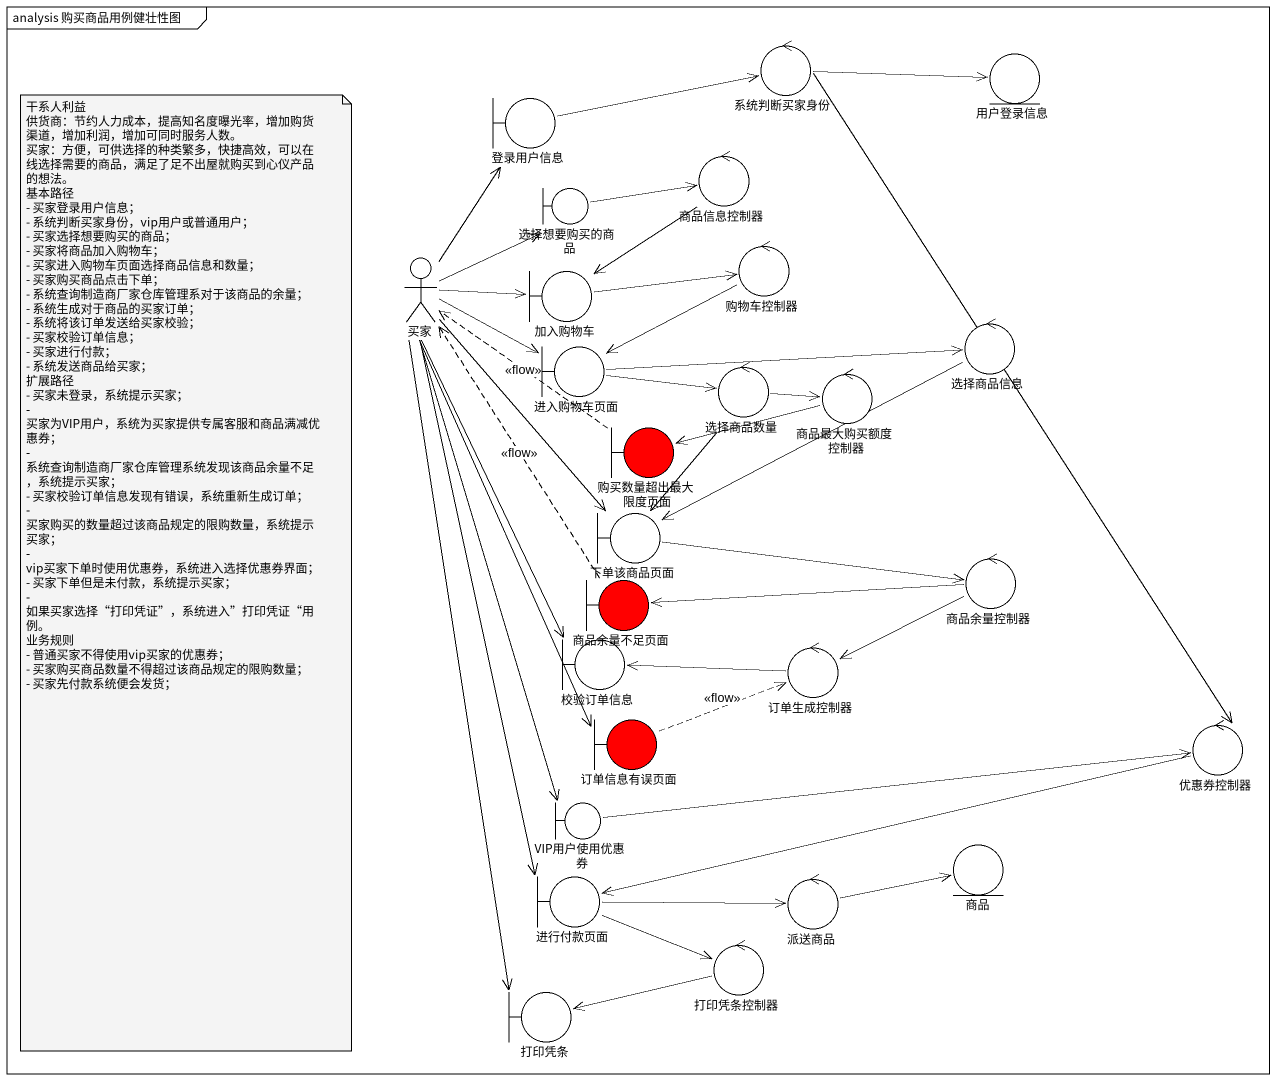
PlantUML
@startuml
mainframe analysis 购买商品用例健壮性图
control 系统判断买家身份
entity 用户登录信息
boundary 登录用户信息
control 商品信息控制器
boundary 选择想要购买的商品
actor 买家
boundary 加入购物车
control 购物车控制器
control 选择商品信息
boundary 进入购物车页面
control 选择商品数量
control 商品最大购买额度控制器
boundary 购买数量超出最大限度页面 #FF0000
boundary 下单该商品页面
boundary 商品余量不足页面 #FF0000
control 商品余量控制器
boundary 校验订单信息
control 订单生成控制器
boundary 订单信息有误页面 #FF0000
control 优惠券控制器
boundary VIP用户使用优惠券
entity 商品
boundary 进行付款页面
control 派送商品
control 打印凭条控制器
boundary 打印凭条
系统判断买家身份 -right-> 用户登录信息
系统判断买家身份 --> 优惠券控制器
登录用户信息 -right-> 系统判断买家身份
商品信息控制器 --> 加入购物车
选择想要购买的商品 -right-> 商品信息控制器
买家 -up-> 登录用户信息
买家 -up-> 选择想要购买的商品
买家 -right-> 加入购物车
买家 -right-> 进入购物车页面
买家 --> 下单该商品页面
买家 --> 校验订单信息
买家 --> 订单信息有误页面
买家 --> VIP用户使用优惠券
买家 --> 进行付款页面
买家 --> 打印凭条
加入购物车 -right-> 购物车控制器
购物车控制器 -left-> 进入购物车页面
选择商品信息 -left-> 下单该商品页面
进入购物车页面 -right-> 选择商品信息
进入购物车页面 -right-> 选择商品数量
选择商品数量 -right-> 商品最大购买额度控制器
选择商品数量 --> 下单该商品页面
商品最大购买额度控制器 -left-> 购买数量超出最大限度页面
购买数量超出最大限度页面 .left.> 买家 : <<flow>>
下单该商品页面 -right-> 商品余量控制器
商品余量不足页面 .up.> 买家 : <<flow>>
商品余量控制器 -left-> 商品余量不足页面
商品余量控制器 -left-> 订单生成控制器
订单生成控制器 -left-> 校验订单信息
订单信息有误页面 .right.> 订单生成控制器 : <<flow>>
优惠券控制器 -left-> 进行付款页面
VIP用户使用优惠券 -right-> 优惠券控制器
进行付款页面 -right-> 派送商品
进行付款页面 -right-> 打印凭条控制器
派送商品 -right-> 商品
打印凭条控制器 -left-> 打印凭条
note as N1
  干系人利益
  供货商：节约人力成本，提高知名度曝光率，增加购货渠道，增加利润，增加可同时服务人数。
  买家：方便，可供选择的种类繁多，快捷高效，可以在线选择需要的商品，满足了足不出屋就购买到心仪产品的想法。
  基本路径
  - 买家登录用户信息；
  - 系统判断买家身份，vip用户或普通用户；
  - 买家选择想要购买的商品；
  - 买家将商品加入购物车；
  - 买家进入购物车页面选择商品信息和数量；
  - 买家购买商品点击下单；
  - 系统查询制造商厂家仓库管理系对于该商品的余量；
  - 系统生成对于商品的买家订单；
  - 系统将该订单发送给买家校验；
  - 买家校验订单信息；
  - 买家进行付款；
  - 系统发送商品给买家；
  扩展路径
  - 买家未登录，系统提示买家；
  - 买家为VIP用户，系统为买家提供专属客服和商品满减优惠券；
  - 系统查询制造商厂家仓库管理系统发现该商品余量不足，系统提示买家；
  - 买家校验订单信息发现有错误，系统重新生成订单；
  - 买家购买的数量超过该商品规定的限购数量，系统提示买家；
  - vip买家下单时使用优惠券，系统进入选择优惠券界面；
  - 买家下单但是未付款，系统提示买家；
  - 如果买家选择“打印凭证”，系统进入”打印凭证“用例。
  业务规则
  - 普通买家不得使用vip买家的优惠券；
  - 买家购买商品数量不得超过该商品规定的限购数量；
  - 买家先付款系统便会发货；
end note
@enduml
